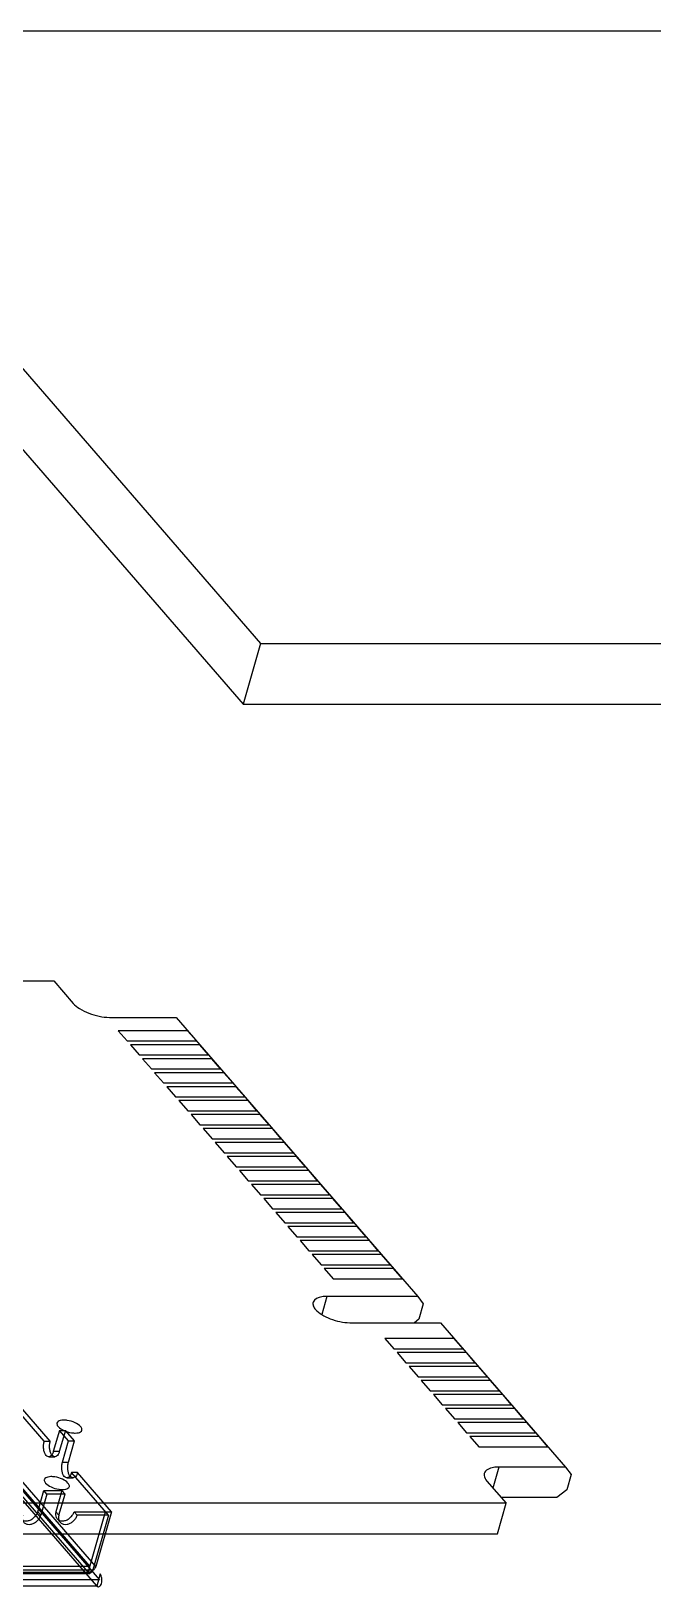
# Model space of a CAD drawing. Header units: millimetres. Extents: x -1 to 407, y -1 to 283.
# Drawn here: x 171.23 to 175.67, y 128.76 to 139.87 of the extents above; entities that cross this region are included whole.
import ezdxf

# ---------------------------------------------------------------- set-up
doc = ezdxf.new("R2010")
doc.units = ezdxf.units.MM
doc.header["$LTSCALE"] = 23.1
doc.layers.get('0').update_dxf_attribs({"linetype": 'CONTINUOUS'})
doc.layers.add('_346306', color=7, linetype='CONTINUOUS')

msp = doc.modelspace()

# ---------------------------------------------------------------- linework, layer by layer
at = {"color": 7, "linetype": 'Continuous'}
for p, q in [((184.887, 139.875), (169.082, 139.875)), ((169.082, 139.875), (172.871, 135.5)), ((168.957, 139.442), (172.746, 135.067)), ((172.871, 135.5), (172.746, 135.067)), ((172.871, 135.5), (188.676, 135.5)), ((172.746, 135.067), (188.551, 135.067)), ((171.325, 129.803), (168.801, 132.717)), ((171.7, 128.769), (168.685, 132.251)), ((168.689, 132.328), (171.65, 128.908)), ((168.701, 132.298), (171.72, 128.812)), ((171.434, 129.88), (171.39, 129.728)), ((171.499, 129.805), (171.434, 129.88)), ((171.455, 129.653), (171.499, 129.805)), ((171.784, 129.273), (171.52, 129.578)), ((171.279, 129.298), (171.322, 129.45)), ((171.322, 129.45), (171.452, 129.45)), ((171.452, 129.45), (171.409, 129.298)), ((171.538, 129.298), (171.763, 129.298)), ((171.638, 128.865), (171.763, 129.298)), ((171.784, 129.273), (171.672, 128.883)), ((171.72, 128.812), (165.388, 128.812)), ((171.65, 128.908), (165.442, 128.908)), ((171.726, 128.854), (171.702, 128.768)), ((165.383, 128.769), (171.7, 128.769))]:
    msp.add_line(p, q, dxfattribs=at)
at = {"color": 6, "linetype": 'Continuous'}
for p, q in [((171.368, 129.803), (168.845, 132.717)), ((168.676, 132.284), (171.638, 128.865)), ((171.693, 128.908), (168.732, 132.328)), ((171.325, 129.803), (171.368, 129.803)), ((171.477, 129.88), (171.433, 129.728)), ((171.434, 129.88), (171.477, 129.88)), ((171.542, 129.805), (171.477, 129.88)), ((171.498, 129.653), (171.542, 129.805)), ((171.499, 129.805), (171.542, 129.805)), ((171.358, 129.691), (171.401, 129.691)), ((171.433, 129.728), (171.39, 129.728)), ((171.455, 129.653), (171.498, 129.653)), ((171.563, 129.578), (171.52, 129.578)), ((171.806, 129.298), (171.563, 129.578)), ((171.487, 129.541), (171.531, 129.541)), ((171.344, 129.425), (171.3, 129.273)), ((171.344, 129.425), (171.322, 129.45)), ((171.474, 129.425), (171.344, 129.425)), ((171.43, 129.273), (171.474, 129.425)), ((171.474, 129.425), (171.452, 129.45)), ((171.279, 129.298), (171.3, 129.273)), ((171.43, 129.273), (171.409, 129.298)), ((171.417, 129.249), (171.438, 129.224)), ((171.538, 129.298), (171.56, 129.273)), ((171.784, 129.273), (171.56, 129.273)), ((171.806, 129.298), (171.693, 128.908)), ((171.763, 129.298), (171.806, 129.298)), ((171.638, 128.865), (165.429, 128.865)), ((165.442, 128.858), (171.65, 128.858)), ((165.463, 128.883), (171.672, 128.883))]:
    msp.add_line(p, q, dxfattribs=at)
at = {"color": 7, "linetype": 'Continuous'}
for points, knots in [([(171.39, 129.728), (171.388, 129.721), (171.383, 129.709), (171.372, 129.695), (171.358, 129.689), (171.343, 129.695), (171.332, 129.709), (171.324, 129.729), (171.32, 129.753), (171.32, 129.778), (171.323, 129.795), (171.325, 129.803)], [0, 0, 0, 0, 0.119722, 0.215046, 0.290293, 0.36554, 0.460863, 0.580586, 0.718235, 0.862351, 1, 1, 1, 1]), ([(171.52, 129.578), (171.518, 129.571), (171.513, 129.559), (171.502, 129.545), (171.487, 129.539), (171.473, 129.545), (171.462, 129.559), (171.454, 129.579), (171.45, 129.603), (171.45, 129.628), (171.453, 129.645), (171.455, 129.653)], [0, 0, 0, 0, 0.119722, 0.215046, 0.290293, 0.36554, 0.460863, 0.580586, 0.718235, 0.862351, 1, 1, 1, 1]), ([(171.149, 129.298), (171.147, 129.291), (171.145, 129.277), (171.15, 129.256), (171.164, 129.24), (171.184, 129.233), (171.207, 129.233), (171.231, 129.241), (171.252, 129.256), (171.269, 129.275), (171.276, 129.29), (171.279, 129.298)], [0, 0, 0, 0, 0.108428, 0.207051, 0.301814, 0.401144, 0.510557, 0.630178, 0.755822, 0.88117, 1, 1, 1, 1]), ([(171.409, 129.298), (171.406, 129.291), (171.405, 129.277), (171.41, 129.256), (171.424, 129.24), (171.444, 129.233), (171.467, 129.233), (171.491, 129.241), (171.512, 129.256), (171.529, 129.275), (171.536, 129.29), (171.538, 129.298)], [0, 0, 0, 0, 0.108428, 0.207051, 0.301814, 0.401144, 0.510557, 0.630178, 0.755822, 0.88117, 1, 1, 1, 1]), ([(171.672, 128.883), (171.67, 128.878), (171.667, 128.87), (171.658, 128.859), (171.646, 128.858), (171.64, 128.862), (171.638, 128.865)], [0, 0, 0, 0, 0.324963, 0.574285, 0.773472, 1, 1, 1, 1]), ([(171.734, 128.787), (171.736, 128.793), (171.738, 128.805), (171.737, 128.823), (171.734, 128.84), (171.729, 128.85), (171.726, 128.854)], [0, 0, 0, 0, 0.2624, 0.531849, 0.784468, 1, 1, 1, 1]), ([(171.702, 128.768), (171.704, 128.765), (171.709, 128.761), (171.72, 128.763), (171.729, 128.773), (171.733, 128.782), (171.734, 128.787)], [0, 0, 0, 0, 0.196775, 0.402426, 0.659446, 1, 1, 1, 1])]:
    msp.add_open_spline(points, degree=3, knots=knots, dxfattribs=at)
at = {"color": 6, "linetype": 'Continuous'}
for points, knots in [([(171.433, 129.728), (171.431, 129.721), (171.426, 129.709), (171.416, 129.695), (171.401, 129.689), (171.386, 129.695), (171.375, 129.709), (171.367, 129.729), (171.363, 129.753), (171.363, 129.778), (171.366, 129.795), (171.368, 129.803)], [0, 0, 0, 0, 0.120218, 0.215315, 0.289681, 0.364644, 0.45956, 0.578741, 0.715574, 0.860991, 1, 1, 1, 1]), ([(171.563, 129.578), (171.561, 129.571), (171.556, 129.559), (171.546, 129.545), (171.531, 129.539), (171.516, 129.545), (171.505, 129.559), (171.497, 129.579), (171.493, 129.603), (171.493, 129.628), (171.496, 129.645), (171.498, 129.653)], [0, 0, 0, 0, 0.120218, 0.215315, 0.289681, 0.364644, 0.45956, 0.578741, 0.715574, 0.860991, 1, 1, 1, 1]), ([(171.17, 129.273), (171.168, 129.266), (171.166, 129.252), (171.172, 129.231), (171.186, 129.216), (171.206, 129.208), (171.229, 129.208), (171.252, 129.216), (171.273, 129.23), (171.291, 129.25), (171.298, 129.265), (171.3, 129.273)], [0, 0, 0, 0, 0.108901, 0.207363, 0.300976, 0.400013, 0.509162, 0.628426, 0.753469, 0.880003, 1, 1, 1, 1]), ([(171.43, 129.273), (171.428, 129.266), (171.426, 129.252), (171.432, 129.231), (171.446, 129.216), (171.466, 129.208), (171.489, 129.208), (171.512, 129.216), (171.533, 129.23), (171.55, 129.25), (171.558, 129.265), (171.56, 129.273)], [0, 0, 0, 0, 0.108901, 0.207363, 0.300976, 0.400013, 0.509162, 0.628426, 0.753469, 0.880003, 1, 1, 1, 1]), ([(171.693, 128.908), (171.692, 128.903), (171.686, 128.891), (171.672, 128.877), (171.656, 128.868), (171.644, 128.865), (171.638, 128.865)], [0, 0, 0, 0, 0.248157, 0.505617, 0.759984, 1, 1, 1, 1])]:
    msp.add_open_spline(points, degree=3, knots=knots, dxfattribs=at)
at = {"layer": '_346306', "color": 7, "linetype": 'Continuous'}
for p, q in [((162.047, 133.09), (171.394, 133.09)), ((171.394, 133.09), (171.532, 132.93)), ((171.792, 132.83), (172.268, 132.83)), ((172.268, 132.83), (173.995, 130.837)), ((172.349, 132.735), (171.854, 132.735)), ((171.854, 132.735), (171.917, 132.662)), ((172.412, 132.662), (172.349, 132.735)), ((171.917, 132.662), (172.412, 132.662)), ((172.436, 132.635), (171.941, 132.635)), ((171.941, 132.635), (172.004, 132.562)), ((172.499, 132.562), (172.436, 132.635)), ((172.004, 132.562), (172.499, 132.562)), ((172.522, 132.535), (172.027, 132.535)), ((172.027, 132.535), (172.091, 132.462)), ((172.585, 132.462), (172.522, 132.535)), ((172.091, 132.462), (172.585, 132.462)), ((172.609, 132.435), (172.114, 132.435)), ((172.114, 132.435), (172.177, 132.362)), ((172.177, 132.362), (172.672, 132.362)), ((172.672, 132.362), (172.609, 132.435)), ((172.695, 132.335), (172.2, 132.335)), ((172.2, 132.335), (172.264, 132.262)), ((172.264, 132.262), (172.759, 132.262)), ((172.759, 132.262), (172.695, 132.335)), ((172.782, 132.235), (172.287, 132.235)), ((172.287, 132.235), (172.35, 132.162)), ((172.35, 132.162), (172.845, 132.162)), ((172.869, 132.135), (172.374, 132.135)), ((172.374, 132.135), (172.437, 132.062)), ((172.845, 132.162), (172.782, 132.235)), ((172.932, 132.062), (172.869, 132.135)), ((172.437, 132.062), (172.932, 132.062)), ((172.955, 132.035), (172.46, 132.035)), ((172.46, 132.035), (172.524, 131.962)), ((173.018, 131.962), (172.955, 132.035)), ((172.524, 131.962), (173.018, 131.962)), ((173.042, 131.935), (172.547, 131.935)), ((172.547, 131.935), (172.61, 131.862)), ((173.105, 131.862), (173.042, 131.935)), ((172.61, 131.862), (173.105, 131.862)), ((173.128, 131.835), (172.633, 131.835)), ((172.633, 131.835), (172.697, 131.762)), ((173.192, 131.762), (173.128, 131.835)), ((172.697, 131.762), (173.192, 131.762)), ((173.215, 131.735), (172.72, 131.735)), ((172.72, 131.735), (172.783, 131.662)), ((173.278, 131.662), (173.215, 131.735)), ((172.783, 131.662), (173.278, 131.662)), ((173.302, 131.635), (172.807, 131.635)), ((172.807, 131.635), (172.87, 131.562)), ((173.365, 131.562), (173.302, 131.635)), ((172.87, 131.562), (173.365, 131.562)), ((173.388, 131.535), (172.893, 131.535)), ((172.893, 131.535), (172.957, 131.462)), ((173.451, 131.462), (173.388, 131.535)), ((172.957, 131.462), (173.451, 131.462)), ((173.475, 131.435), (172.98, 131.435)), ((172.98, 131.435), (173.043, 131.362)), ((173.043, 131.362), (173.538, 131.362)), ((173.538, 131.362), (173.475, 131.435)), ((173.561, 131.335), (173.066, 131.335)), ((173.066, 131.335), (173.13, 131.262)), ((173.13, 131.262), (173.625, 131.262)), ((173.625, 131.262), (173.561, 131.335)), ((173.648, 131.235), (173.153, 131.235)), ((173.153, 131.235), (173.216, 131.162)), ((173.216, 131.162), (173.711, 131.162)), ((173.735, 131.135), (173.24, 131.135)), ((173.24, 131.135), (173.303, 131.062)), ((173.711, 131.162), (173.648, 131.235)), ((173.798, 131.062), (173.735, 131.135)), ((173.303, 131.062), (173.798, 131.062)), ((173.821, 131.035), (173.326, 131.035)), ((173.326, 131.035), (173.39, 130.962)), ((173.884, 130.962), (173.821, 131.035)), ((173.39, 130.962), (173.884, 130.962)), ((173.345, 130.837), (173.308, 130.708)), ((173.995, 130.837), (173.345, 130.837)), ((173.995, 130.837), (174.033, 130.783)), ((174.033, 130.783), (174.002, 130.674)), ((173.508, 130.649), (174.157, 130.649)), ((174.002, 130.674), (173.97, 130.649)), ((174.157, 130.649), (175.05, 129.618)), ((174.254, 130.535), (173.759, 130.535)), ((173.759, 130.535), (173.823, 130.462)), ((174.317, 130.462), (174.254, 130.535)), ((173.823, 130.462), (174.317, 130.462)), ((174.341, 130.435), (173.846, 130.435)), ((173.846, 130.435), (173.909, 130.362)), ((173.909, 130.362), (174.404, 130.362)), ((174.404, 130.362), (174.341, 130.435)), ((174.427, 130.335), (173.933, 130.335)), ((173.933, 130.335), (173.996, 130.262)), ((173.996, 130.262), (174.491, 130.262)), ((174.491, 130.262), (174.427, 130.335)), ((174.514, 130.235), (174.019, 130.235)), ((174.019, 130.235), (174.082, 130.162)), ((174.082, 130.162), (174.577, 130.162)), ((174.601, 130.135), (174.106, 130.135)), ((174.106, 130.135), (174.169, 130.062)), ((174.577, 130.162), (174.514, 130.235)), ((174.664, 130.062), (174.601, 130.135)), ((174.169, 130.062), (174.664, 130.062)), ((174.687, 130.035), (174.192, 130.035)), ((174.192, 130.035), (174.256, 129.962)), ((174.75, 129.962), (174.687, 130.035)), ((174.256, 129.962), (174.75, 129.962)), ((174.774, 129.935), (174.279, 129.935)), ((174.279, 129.935), (174.342, 129.862)), ((174.837, 129.862), (174.774, 129.935)), ((174.342, 129.862), (174.837, 129.862)), ((174.86, 129.835), (174.366, 129.835)), ((174.366, 129.835), (174.429, 129.762)), ((174.924, 129.762), (174.86, 129.835)), ((174.429, 129.762), (174.924, 129.762)), ((174.574, 129.618), (174.531, 129.468)), ((175.05, 129.618), (174.574, 129.618)), ((175.05, 129.618), (175.089, 129.564)), ((174.487, 129.518), (174.625, 129.359)), ((175.089, 129.564), (175.058, 129.456)), ((174.625, 129.359), (165.274, 129.359)), ((174.563, 129.142), (174.625, 129.359)), ((174.988, 129.401), (174.588, 129.401)), ((175.058, 129.456), (174.988, 129.401)), ((165.211, 129.142), (174.563, 129.142))]:
    msp.add_line(p, q, dxfattribs=at)
msp.add_arc((174.505, 129.563), 0.0376, 163.9121, 168.8918, dxfattribs=at)
for points, knots in [([(171.532, 132.93), (171.545, 132.915), (171.581, 132.888), (171.667, 132.847), (171.742, 132.83), (171.792, 132.83)], [0, 0, 0, 0, 0.211581, 0.469362, 1, 1, 1, 1]), ([(173.345, 130.837), (173.333, 130.837), (173.298, 130.835), (173.253, 130.818), (173.246, 130.795)], [0, 0, 0, 0, 0.336799, 1, 1, 1, 1]), ([(173.246, 130.795), (173.244, 130.787), (173.246, 130.767), (173.257, 130.751), (173.264, 130.743)], [0, 0, 0, 0, 0.438709, 1, 1, 1, 1]), ([(173.264, 130.743), (173.276, 130.729), (173.31, 130.703), (173.39, 130.665), (173.461, 130.649), (173.508, 130.649)], [0, 0, 0, 0, 0.211592, 0.469369, 1, 1, 1, 1]), ([(171.416, 129.932), (171.416, 129.93), (171.415, 129.921), (171.42, 129.912), (171.425, 129.907)], [0, 0, 0, 0, 0.213803, 1, 1, 1, 1]), ([(171.585, 129.907), (171.575, 129.919), (171.543, 129.938), (171.501, 129.951), (171.464, 129.954), (171.438, 129.952), (171.419, 129.942), (171.416, 129.932)], [0, 0, 0, 0, 0.259276, 0.570887, 0.715937, 0.838669, 1, 1, 1, 1]), ([(171.425, 129.907), (171.435, 129.895), (171.467, 129.876), (171.51, 129.863), (171.546, 129.86), (171.572, 129.862), (171.591, 129.871), (171.594, 129.881)], [0, 0, 0, 0, 0.259276, 0.570887, 0.715937, 0.838669, 1, 1, 1, 1]), ([(171.594, 129.881), (171.594, 129.883), (171.595, 129.892), (171.59, 129.901), (171.585, 129.907)], [0, 0, 0, 0, 0.213803, 1, 1, 1, 1]), ([(174.574, 129.618), (174.561, 129.618), (174.524, 129.616), (174.476, 129.598), (174.468, 129.573)], [0, 0, 0, 0, 0.337001, 1, 1, 1, 1]), ([(171.495, 129.503), (171.485, 129.515), (171.453, 129.534), (171.411, 129.547), (171.374, 129.55), (171.349, 129.548), (171.329, 129.538), (171.326, 129.529)], [0, 0, 0, 0, 0.259276, 0.570887, 0.715937, 0.838669, 1, 1, 1, 1]), ([(171.326, 129.529), (171.326, 129.527), (171.325, 129.517), (171.33, 129.508), (171.335, 129.503)], [0, 0, 0, 0, 0.213803, 1, 1, 1, 1]), ([(171.335, 129.503), (171.346, 129.491), (171.377, 129.472), (171.42, 129.459), (171.456, 129.456), (171.482, 129.458), (171.501, 129.468), (171.504, 129.477)], [0, 0, 0, 0, 0.259276, 0.570887, 0.715937, 0.838669, 1, 1, 1, 1]), ([(171.504, 129.477), (171.505, 129.479), (171.506, 129.489), (171.5, 129.497), (171.495, 129.503)], [0, 0, 0, 0, 0.213803, 1, 1, 1, 1]), ([(174.468, 129.57), (174.467, 129.566), (174.466, 129.547), (174.478, 129.529), (174.487, 129.518)], [0, 0, 0, 0, 0.213486, 1, 1, 1, 1])]:
    msp.add_open_spline(points, degree=3, knots=knots, dxfattribs=at)

doc.saveas('drawing.dxf')
